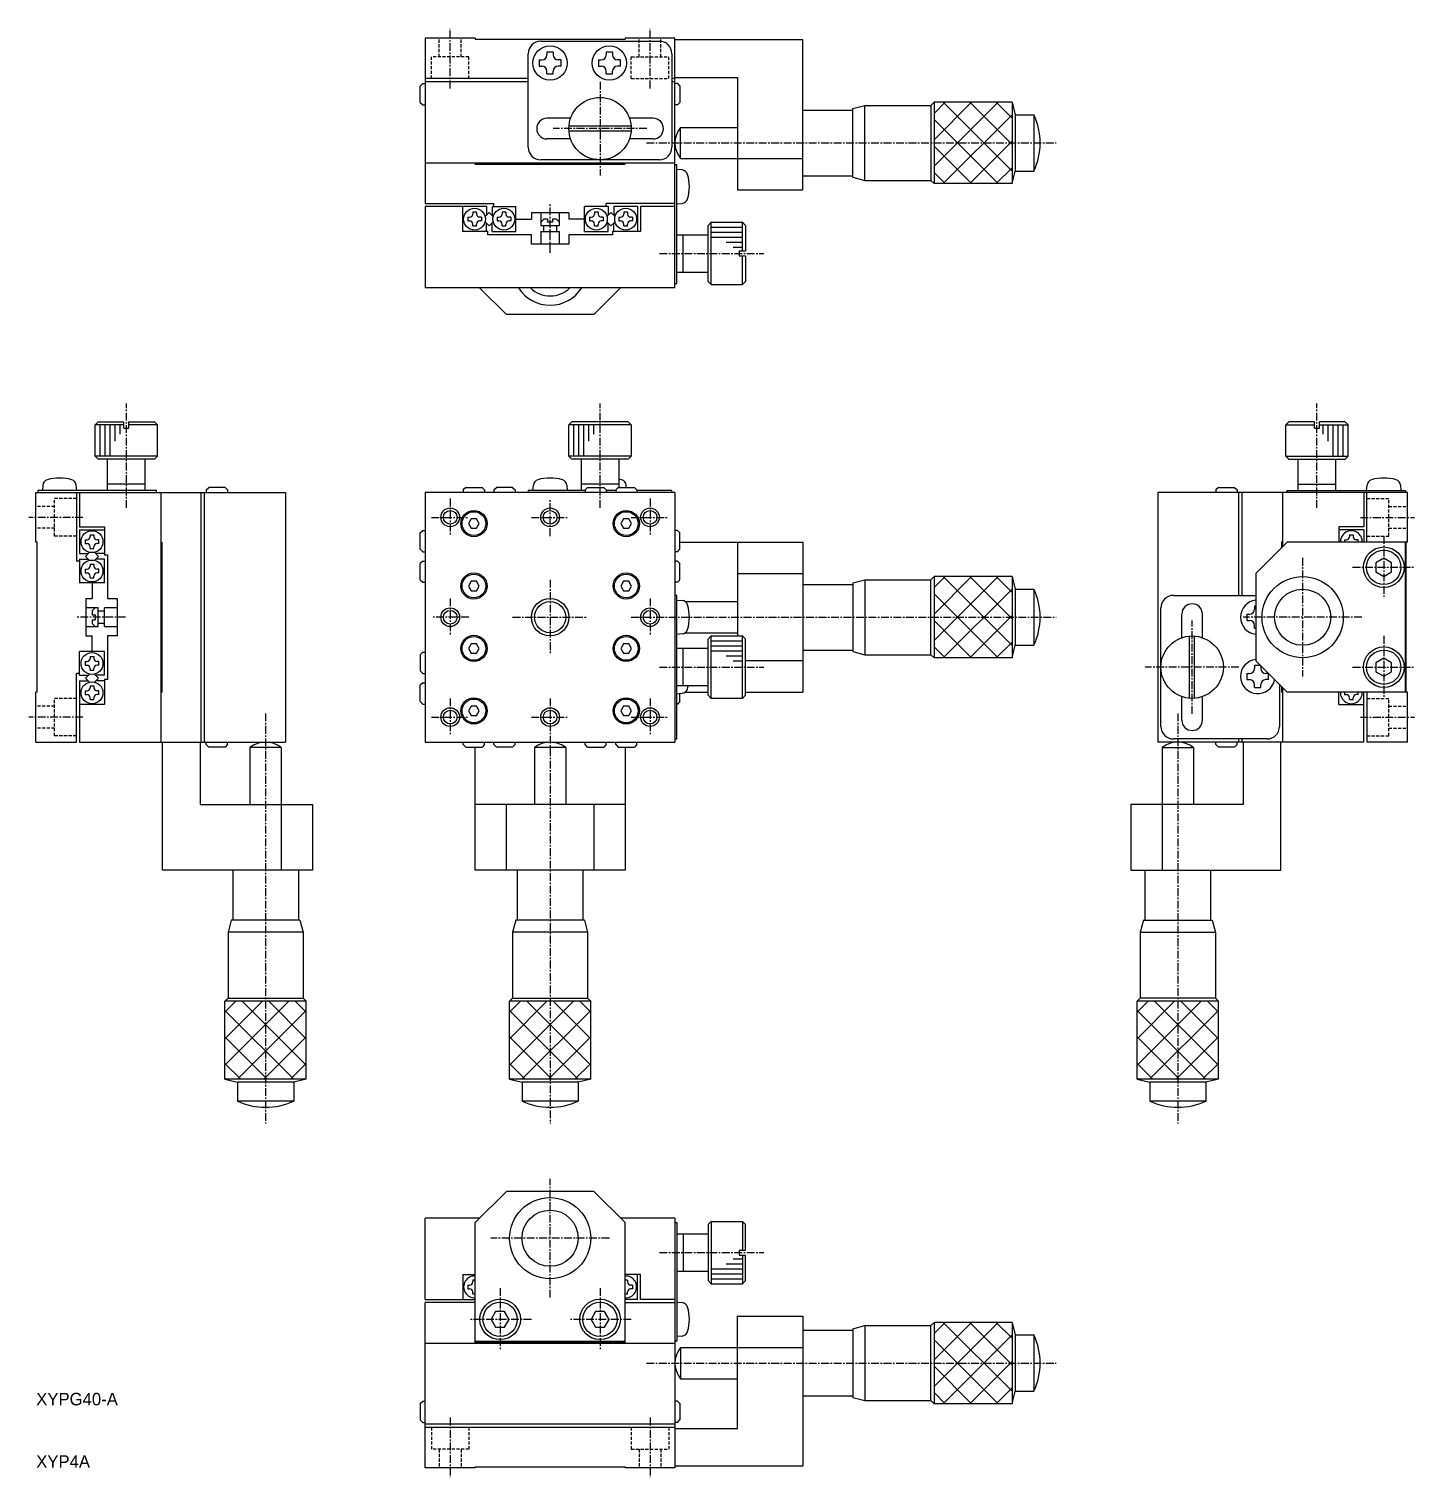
# Model space of a CAD drawing. Extents: x 114 to 336, y -404 to -172.
import ezdxf

# ---------------------------------------------------------------- set-up
doc = ezdxf.new("R2010")
doc.units = 0
doc.linetypes.add('CENTER', pattern=[2, 1.25, -0.25, 0.25, -0.25])
doc.linetypes.add('DASHED', pattern=[0.75, 0.5, -0.25])
doc.layers.get('0').update_dxf_attribs({"linetype": 'CONTINUOUS'})
doc.layers.add('CENTER', color=1, linetype='CENTER')

msp = doc.modelspace()

# ---------------------------------------------------------------- linework, layer by layer
at = {"color": 7, "linetype": 'CONTINUOUS'}
for p, q in [((177.01, -173.77), (177.01, -200.27)), ((185.01, -173.77), (177.01, -173.77)), ((185.01, -173.77), (185.01, -173.97)), ((209.01, -173.77), (209.01, -173.97)), ((217.01, -173.77), (209.01, -173.77)), ((217.01, -213.77), (217.01, -173.77)), ((185.01, -173.97), (209.01, -173.97)), ((193.51, -191.27), (193.51, -176.27)), ((195.51, -174.27), (214.51, -174.27)), ((197.51, -176.02), (196.51, -176.02)), ((196.51, -176.02), (196.51, -176.47)), ((197.51, -176.02), (197.51, -176.47)), ((207.01, -176.02), (206.01, -176.02)), ((206.01, -176.02), (206.01, -176.47)), ((207.01, -176.02), (207.01, -176.47)), ((216.51, -176.27), (216.51, -191.27)), ((237.51, -174.07), (217.01, -174.07)), ((237.51, -198.07), (237.51, -174.07)), ((195.26, -177.27), (195.26, -178.27)), ((195.26, -177.27), (195.71, -177.27)), ((195.26, -178.27), (195.71, -178.27)), ((198.76, -177.27), (198.31, -177.27)), ((198.76, -178.27), (198.31, -178.27)), ((198.76, -178.27), (198.76, -177.27)), ((204.76, -177.27), (204.76, -178.27)), ((204.76, -177.27), (205.21, -177.27)), ((204.76, -178.27), (205.21, -178.27)), ((208.26, -177.27), (207.81, -177.27)), ((208.26, -178.27), (207.81, -178.27)), ((208.26, -178.27), (208.26, -177.27)), ((193.51, -180.27), (177.01, -180.27)), ((193.51, -180.77), (177.01, -180.77)), ((196.51, -179.52), (196.51, -179.07)), ((196.51, -179.52), (197.51, -179.52)), ((197.51, -179.52), (197.51, -179.07)), ((206.01, -179.52), (206.01, -179.07)), ((206.01, -179.52), (207.01, -179.52)), ((207.01, -179.52), (207.01, -179.07)), ((217.01, -180.27), (216.51, -180.27)), ((217.01, -180.77), (216.51, -180.77)), ((217.01, -180.07), (227.01, -180.07)), ((227.01, -180.07), (227.01, -198.07)), ((176.21, -181.47), (176.61, -181.07)), ((176.21, -184.07), (176.21, -181.47)), ((176.61, -181.07), (177.01, -181.07)), ((217.41, -181.07), (217.01, -181.07)), ((217.41, -181.07), (217.81, -181.47)), ((217.81, -181.47), (217.81, -184.07)), ((176.21, -184.07), (176.61, -184.47)), ((176.61, -184.47), (177.01, -184.47)), ((217.41, -184.47), (217.01, -184.47)), ((217.41, -184.47), (217.81, -184.07)), ((237.51, -185.32), (245.51, -185.32)), ((245.51, -185.07), (247.44, -184.55)), ((245.51, -196.07), (245.51, -185.07)), ((247.44, -184.55), (258.01, -184.55)), ((247.44, -196.59), (247.44, -184.59)), ((258.51, -184.05), (258.01, -184.55)), ((258.01, -184.55), (258.01, -196.59)), ((258.51, -184.05), (258.51, -197.09)), ((271.01, -184.05), (258.51, -184.05)), ((271.01, -184.05), (271.01, -197.09)), ((271.01, -184.05), (271.51, -186.07)), ((200.29, -186.62), (196.51, -186.62)), ((210.01, -187.87), (200.02, -187.87)), ((213.51, -186.62), (209.73, -186.62)), ((271.51, -186.07), (274.51, -186.07)), ((271.51, -186.07), (271.51, -195.07)), ((274.51, -186.07), (274.51, -195.07)), ((200.29, -189.92), (196.51, -189.92)), ((209.97, -188.67), (200.01, -188.67)), ((213.51, -189.92), (209.73, -189.92)), ((217.89, -193.07), (217.88, -188.07)), ((217.88, -188.07), (227.01, -188.07)), ((177.01, -193.77), (217.01, -193.77)), ((185.01, -193.97), (185.01, -193.77)), ((185.01, -193.97), (209.01, -193.97)), ((214.51, -193.27), (195.51, -193.27)), ((209.01, -193.97), (209.01, -193.77)), ((217.31, -194.07), (217.01, -194.07)), ((217.31, -213.07), (217.31, -194.07)), ((218.15, -194.89), (217.31, -194.82)), ((217.88, -193.07), (237.51, -193.07)), ((237.51, -195.82), (245.51, -195.82)), ((245.51, -196.07), (247.44, -196.59)), ((247.44, -196.59), (258.01, -196.59)), ((258.51, -197.09), (258.01, -196.59)), ((271.01, -197.09), (258.51, -197.09)), ((271.01, -197.09), (271.51, -195.07)), ((271.51, -195.07), (274.51, -195.07)), ((227.01, -198.07), (237.51, -198.07)), ((177.01, -200.27), (188.01, -200.27)), ((186.81, -200.77), (177.01, -200.77)), ((177.01, -200.77), (177.01, -213.77)), ((183.01, -204.77), (183.01, -200.77)), ((185.21, -201.67), (184.61, -201.67)), ((184.61, -201.67), (184.61, -201.97)), ((185.21, -201.67), (185.21, -201.97)), ((186.61, -202.36), (187.26, -201.71)), ((186.81, -200.77), (186.81, -202.16)), ((187.91, -202.36), (187.26, -201.71)), ((187.71, -200.77), (187.71, -202.16)), ((187.71, -200.77), (191.51, -200.77)), ((188.01, -200.77), (188.01, -200.27)), ((189.91, -201.67), (189.31, -201.67)), ((189.31, -201.67), (189.31, -201.97)), ((189.91, -201.67), (189.91, -201.97)), ((191.51, -204.77), (191.51, -200.77)), ((200.01, -201.77), (194.01, -201.77)), ((194.01, -201.77), (194.01, -202.77)), ((195.51, -201.77), (195.51, -203.77)), ((198.51, -203.77), (198.51, -201.77)), ((200.01, -201.77), (200.01, -202.77)), ((206.31, -200.77), (202.51, -200.77)), ((202.51, -204.77), (202.51, -200.77)), ((204.71, -201.67), (204.11, -201.67)), ((204.11, -201.67), (204.11, -201.97)), ((204.71, -201.67), (204.71, -201.97)), ((217.01, -200.27), (206.01, -200.27)), ((206.01, -200.77), (206.01, -200.27)), ((206.11, -202.36), (206.76, -201.71)), ((206.31, -200.77), (206.31, -202.16)), ((207.41, -202.36), (206.76, -201.71)), ((211.01, -200.77), (207.21, -200.77)), ((207.21, -200.77), (207.21, -202.16)), ((209.41, -201.67), (208.81, -201.67)), ((208.81, -201.67), (208.81, -201.97)), ((209.41, -201.67), (209.41, -201.97)), ((211.01, -200.77), (211.01, -204.77)), ((217.01, -200.77), (211.51, -200.77)), ((211.51, -200.77), (211.51, -204.77)), ((217.31, -200.32), (218.15, -200.25)), ((183.81, -202.47), (183.81, -203.07)), ((183.81, -202.47), (184.11, -202.47)), ((183.81, -203.07), (184.11, -203.07)), ((184.61, -203.87), (184.61, -203.57)), ((184.61, -203.87), (185.21, -203.87)), ((185.21, -203.87), (185.21, -203.57)), ((186.01, -202.47), (185.71, -202.47)), ((186.01, -203.07), (185.71, -203.07)), ((186.01, -202.47), (186.01, -203.07)), ((187.26, -203.83), (186.61, -203.18)), ((186.81, -204.77), (186.81, -203.38)), ((187.26, -203.83), (187.91, -203.18)), ((187.71, -204.77), (187.71, -203.38)), ((188.51, -202.47), (188.51, -203.07)), ((188.51, -202.47), (188.81, -202.47)), ((188.51, -203.07), (188.81, -203.07)), ((189.31, -203.87), (189.31, -203.57)), ((189.31, -203.87), (189.91, -203.87)), ((189.91, -203.87), (189.91, -203.57)), ((190.71, -202.47), (190.41, -202.47)), ((190.71, -203.07), (190.41, -203.07)), ((190.71, -202.47), (190.71, -203.07)), ((191.51, -202.77), (194.01, -202.77)), ((196.01, -202.77), (195.51, -203.27)), ((195.51, -203.77), (198.51, -203.77)), ((196.61, -202.77), (196.01, -202.77)), ((196.01, -204.77), (196.01, -203.77)), ((196.61, -202.77), (196.61, -203.27)), ((197.41, -203.27), (196.61, -203.27)), ((198.01, -202.77), (197.41, -202.77)), ((197.41, -202.77), (197.41, -203.27)), ((198.01, -202.77), (198.51, -203.27)), ((198.01, -203.77), (198.01, -204.77)), ((202.51, -202.77), (200.01, -202.77)), ((203.31, -202.47), (203.31, -203.07)), ((203.31, -202.47), (203.61, -202.47)), ((203.31, -203.07), (203.61, -203.07)), ((204.11, -203.87), (204.11, -203.57)), ((204.11, -203.87), (204.71, -203.87)), ((204.71, -203.87), (204.71, -203.57)), ((205.51, -202.47), (205.21, -202.47)), ((205.51, -203.07), (205.21, -203.07)), ((205.51, -202.47), (205.51, -203.07)), ((206.76, -203.83), (206.11, -203.18)), ((206.31, -204.77), (206.31, -203.38)), ((206.76, -203.83), (207.41, -203.18)), ((207.21, -204.77), (207.21, -203.38)), ((208.01, -202.47), (208.01, -203.07)), ((208.01, -202.47), (208.31, -202.47)), ((208.01, -203.07), (208.31, -203.07)), ((208.81, -203.87), (208.81, -203.57)), ((208.81, -203.87), (209.41, -203.87)), ((209.41, -203.87), (209.41, -203.57)), ((210.21, -202.47), (209.91, -202.47)), ((210.21, -203.07), (209.91, -203.07)), ((210.21, -202.47), (210.21, -203.07)), ((222.31, -203.77), (222.81, -203.27)), ((222.31, -212.77), (222.31, -203.77)), ((222.81, -213.27), (222.81, -203.27)), ((222.81, -203.27), (227.81, -203.27)), ((227.81, -207.87), (227.81, -203.27)), ((227.81, -203.27), (228.31, -203.77)), ((228.31, -203.77), (228.31, -207.87)), ((187.01, -204.77), (183.01, -204.77)), ((187.01, -205.27), (187.01, -204.77)), ((194.01, -205.27), (187.01, -205.27)), ((187.71, -204.77), (191.51, -204.77)), ((194.01, -206.77), (194.01, -205.27)), ((195.51, -204.77), (198.51, -204.77)), ((195.51, -204.77), (195.51, -206.77)), ((198.51, -206.77), (198.51, -204.77)), ((200.01, -205.27), (200.01, -206.77)), ((207.01, -205.27), (200.01, -205.27)), ((202.51, -204.77), (206.31, -204.77)), ((211.51, -204.77), (207.01, -204.77)), ((207.01, -204.77), (207.01, -205.27)), ((217.31, -205.27), (222.31, -205.27)), ((218.31, -211.27), (218.31, -205.27)), ((200.01, -206.77), (194.01, -206.77)), ((227.31, -207.87), (228.31, -207.87)), ((227.31, -207.87), (227.31, -208.67)), ((227.31, -208.67), (228.31, -208.67)), ((227.81, -213.27), (227.81, -208.67)), ((228.31, -208.67), (228.31, -212.77)), ((217.01, -213.07), (217.31, -213.07)), ((217.31, -211.27), (222.31, -211.27)), ((222.81, -213.27), (222.31, -212.77)), ((222.81, -213.27), (227.81, -213.27)), ((228.31, -212.77), (227.81, -213.27)), ((217.01, -213.77), (177.01, -213.77)), ((190.01, -218.07), (185.71, -213.77)), ((204.01, -218.07), (208.31, -213.77)), ((204.01, -218.07), (190.01, -218.07)), ((124.14, -235.74), (124.64, -235.24)), ((128.74, -235.74), (124.14, -235.74)), ((124.14, -240.74), (124.14, -235.74)), ((124.64, -235.24), (128.74, -235.24)), ((128.74, -236.24), (128.74, -235.24)), ((128.74, -236.24), (129.54, -236.24)), ((129.54, -235.24), (133.64, -235.24)), ((129.54, -236.24), (129.54, -235.24)), ((134.14, -235.74), (129.54, -235.74)), ((133.64, -235.24), (134.14, -235.74)), ((134.14, -240.74), (134.14, -235.74)), ((200.01, -235.74), (200.51, -235.24)), ((210.01, -235.74), (200.01, -235.74)), ((200.01, -240.74), (200.01, -235.74)), ((209.51, -235.24), (200.51, -235.24)), ((209.51, -235.24), (210.01, -235.74)), ((210.01, -235.74), (210.01, -240.74)), ((315.34, -235.24), (314.84, -235.74)), ((314.84, -235.74), (319.44, -235.74)), ((314.84, -240.74), (314.84, -235.74)), ((319.44, -235.24), (315.34, -235.24)), ((319.44, -236.24), (319.44, -235.24)), ((319.44, -236.24), (320.24, -236.24)), ((324.34, -235.24), (320.24, -235.24)), ((320.24, -236.24), (320.24, -235.24)), ((320.24, -235.74), (324.84, -235.74)), ((324.84, -235.74), (324.34, -235.24)), ((324.84, -240.74), (324.84, -235.74)), ((134.14, -240.74), (124.14, -240.74)), ((124.64, -241.24), (124.14, -240.74)), ((134.14, -240.74), (133.64, -241.24)), ((210.01, -240.74), (200.01, -240.74)), ((200.51, -241.24), (200.01, -240.74)), ((210.01, -240.74), (209.51, -241.24)), ((314.84, -240.74), (324.84, -240.74)), ((314.84, -240.74), (315.34, -241.24)), ((324.34, -241.24), (324.84, -240.74)), ((133.64, -241.24), (124.64, -241.24)), ((126.14, -246.24), (126.14, -241.24)), ((132.14, -246.24), (132.14, -241.24)), ((209.51, -241.24), (200.51, -241.24)), ((202.01, -241.24), (202.01, -246.24)), ((208.01, -241.24), (208.01, -245.74)), ((315.34, -241.24), (324.34, -241.24)), ((316.84, -246.24), (316.84, -241.24)), ((322.84, -246.24), (322.84, -241.24)), ((115.76, -245.4), (115.69, -246.24)), ((121.19, -246.24), (121.11, -245.4)), ((132.14, -245.24), (126.14, -245.24)), ((141.94, -246.14), (142.34, -245.74)), ((144.94, -245.74), (142.34, -245.74)), ((144.94, -245.74), (145.34, -246.14)), ((183.51, -245.74), (183.11, -246.14)), ((183.51, -245.74), (186.11, -245.74)), ((186.51, -246.14), (186.11, -245.74)), ((188.01, -246.14), (188.41, -245.74)), ((191.01, -245.74), (188.41, -245.74)), ((191.01, -245.74), (191.41, -246.14)), ((194.26, -246.24), (194.33, -245.4)), ((199.68, -245.4), (199.76, -246.24)), ((208.01, -245.24), (202.01, -245.24)), ((203.01, -245.74), (202.61, -246.14)), ((203.01, -245.74), (205.61, -245.74)), ((206.01, -246.14), (205.61, -245.74)), ((207.91, -245.74), (207.51, -246.14)), ((207.91, -245.74), (210.51, -245.74)), ((209.21, -245.74), (209.18, -245.4)), ((210.51, -245.74), (210.91, -246.14)), ((304.04, -245.74), (303.64, -246.14)), ((304.04, -245.74), (306.64, -245.74)), ((306.64, -245.74), (307.04, -246.14)), ((316.84, -245.24), (322.84, -245.24)), ((327.79, -246.24), (327.87, -245.4)), ((333.22, -245.4), (333.29, -246.24)), ((114.64, -246.54), (154.64, -246.54)), ((114.64, -254.54), (114.64, -246.54)), ((114.94, -246.24), (114.94, -246.54)), ((133.94, -246.24), (114.94, -246.24)), ((121.14, -246.54), (121.14, -257.54)), ((121.64, -246.54), (121.64, -252.04)), ((133.94, -246.54), (133.94, -246.24)), ((134.64, -246.54), (134.64, -286.54)), ((141.14, -286.54), (141.14, -246.54)), ((141.64, -286.54), (141.64, -246.54)), ((141.94, -246.14), (141.94, -246.54)), ((145.34, -246.14), (145.34, -246.54)), ((154.64, -246.54), (154.64, -286.54)), ((217.01, -246.54), (177.01, -246.54)), ((177.01, -246.54), (177.01, -286.54)), ((183.11, -246.14), (183.11, -246.54)), ((186.51, -246.14), (186.51, -246.54)), ((188.01, -246.14), (188.01, -246.54)), ((191.41, -246.14), (191.41, -246.54)), ((202.61, -246.24), (193.51, -246.24)), ((193.51, -246.24), (193.51, -246.54)), ((202.61, -246.14), (202.61, -246.54)), ((206.01, -246.14), (206.01, -246.54)), ((207.51, -246.24), (206.01, -246.24)), ((207.51, -246.14), (207.51, -246.54)), ((210.91, -246.14), (210.91, -246.54)), ((216.51, -246.24), (210.91, -246.24)), ((216.51, -246.54), (216.51, -246.24)), ((217.01, -246.54), (217.01, -286.54)), ((334.34, -246.54), (294.34, -246.54)), ((294.34, -246.54), (294.34, -286.54)), ((303.64, -246.14), (303.64, -246.54)), ((307.04, -246.14), (307.04, -246.54)), ((307.34, -263.04), (307.34, -246.54)), ((307.84, -263.04), (307.84, -246.54)), ((314.34, -246.54), (314.34, -255.24)), ((315.04, -246.24), (334.04, -246.24)), ((315.04, -246.54), (315.04, -246.24)), ((327.34, -246.54), (327.34, -252.04)), ((327.84, -254.54), (327.84, -246.54)), ((334.04, -246.24), (334.04, -246.54)), ((334.34, -254.54), (334.34, -246.54)), ((121.64, -252.04), (125.64, -252.04)), ((121.64, -252.54), (121.64, -256.34)), ((121.64, -252.54), (125.64, -252.54)), ((125.64, -252.04), (125.64, -256.54)), ((176.21, -253.04), (176.61, -252.64)), ((176.61, -252.64), (177.01, -252.64)), ((184.37, -250.79), (183.94, -251.54)), ((183.94, -251.54), (184.37, -252.29)), ((185.24, -250.79), (184.37, -250.79)), ((184.37, -252.29), (185.24, -252.29)), ((185.67, -251.54), (185.24, -250.79)), ((185.24, -252.29), (185.67, -251.54)), ((208.77, -250.79), (208.34, -251.54)), ((208.34, -251.54), (208.77, -252.29)), ((209.64, -250.79), (208.77, -250.79)), ((208.77, -252.29), (209.64, -252.29)), ((210.07, -251.54), (209.64, -250.79)), ((209.64, -252.29), (210.07, -251.54)), ((217.41, -252.64), (217.01, -252.64)), ((217.41, -252.64), (217.81, -253.04)), ((323.34, -252.04), (323.34, -254.54)), ((327.34, -252.04), (323.34, -252.04)), ((327.34, -252.54), (323.34, -252.54)), ((327.34, -252.54), (327.34, -254.54)), ((114.84, -254.54), (114.64, -254.54)), ((114.84, -278.54), (114.84, -254.54)), ((122.54, -254.14), (122.54, -254.74)), ((122.54, -254.14), (122.84, -254.14)), ((122.54, -254.74), (122.84, -254.74)), ((123.34, -253.34), (123.94, -253.34)), ((123.34, -253.34), (123.34, -253.64)), ((123.94, -253.34), (123.94, -253.64)), ((124.74, -254.14), (124.44, -254.14)), ((124.74, -254.74), (124.44, -254.74)), ((124.74, -254.74), (124.74, -254.14)), ((134.64, -254.54), (134.84, -254.54)), ((134.84, -254.54), (134.84, -278.54)), ((176.21, -255.64), (176.21, -253.04)), ((217.81, -255.64), (217.81, -253.04)), ((217.81, -254.54), (237.51, -254.54)), ((227.01, -254.54), (227.01, -269.54)), ((237.51, -254.54), (237.51, -278.54)), ((310.04, -259.54), (315.04, -254.54)), ((314.14, -254.54), (314.14, -255.44)), ((314.34, -254.54), (314.14, -254.54)), ((334.34, -254.54), (315.04, -254.54)), ((324.24, -254.14), (324.24, -254.54)), ((324.24, -254.14), (324.54, -254.14)), ((325.04, -253.34), (325.64, -253.34)), ((325.04, -253.34), (325.04, -253.64)), ((325.64, -253.34), (325.64, -253.64)), ((326.44, -254.14), (326.14, -254.14)), ((326.44, -254.54), (326.44, -254.14)), ((334.04, -278.54), (334.04, -254.54)), ((334.14, -278.54), (334.14, -254.54)), ((121.64, -256.34), (123.02, -256.34)), ((121.64, -257.24), (123.02, -257.24)), ((121.64, -257.24), (121.64, -261.04)), ((123.22, -256.14), (122.57, -256.79)), ((123.22, -257.44), (122.57, -256.79)), ((123.34, -255.54), (123.34, -255.24)), ((123.34, -255.54), (123.94, -255.54)), ((123.94, -255.54), (123.94, -255.24)), ((124.7, -256.79), (124.05, -256.14)), ((124.7, -256.79), (124.05, -257.44)), ((125.64, -256.34), (124.25, -256.34)), ((125.64, -257.24), (124.25, -257.24)), ((125.64, -256.54), (126.14, -256.54)), ((125.64, -261.04), (125.64, -257.24)), ((126.14, -256.54), (126.14, -263.54)), ((134.64, -255.24), (134.84, -255.44)), ((176.21, -255.64), (176.61, -256.04)), ((176.61, -256.04), (177.01, -256.04)), ((217.41, -256.04), (217.01, -256.04)), ((217.41, -256.04), (217.81, -255.64)), ((330.54, -257.1), (329.29, -257.82)), ((331.79, -257.82), (330.54, -257.1)), ((121.64, -257.54), (121.14, -257.54)), ((122.54, -258.84), (122.54, -259.44)), ((122.54, -258.84), (122.84, -258.84)), ((122.54, -259.44), (122.84, -259.44)), ((123.34, -258.04), (123.94, -258.04)), ((123.34, -258.04), (123.34, -258.34)), ((123.94, -258.04), (123.94, -258.34)), ((124.74, -258.84), (124.44, -258.84)), ((124.74, -259.44), (124.44, -259.44)), ((124.74, -259.44), (124.74, -258.84)), ((176.61, -257.54), (176.21, -257.94)), ((176.21, -260.54), (176.21, -257.94)), ((176.61, -257.54), (177.01, -257.54)), ((217.41, -257.54), (217.01, -257.54)), ((217.41, -257.54), (217.81, -257.94)), ((217.81, -260.54), (217.81, -257.94)), ((227.01, -259.54), (237.51, -259.54)), ((310.04, -259.54), (310.04, -273.54)), ((329.29, -257.82), (329.29, -259.27)), ((329.29, -259.27), (330.54, -259.99)), ((330.54, -259.99), (331.79, -259.27)), ((331.79, -259.27), (331.79, -257.82)), ((125.64, -261.04), (121.64, -261.04)), ((123.34, -260.24), (123.34, -259.94)), ((123.34, -260.24), (123.94, -260.24)), ((123.64, -261.04), (123.64, -263.54)), ((123.94, -260.24), (123.94, -259.94)), ((176.21, -260.54), (176.61, -260.94)), ((176.61, -260.94), (177.01, -260.94)), ((184.37, -260.79), (183.94, -261.54)), ((183.94, -261.54), (184.37, -262.29)), ((185.24, -260.79), (184.37, -260.79)), ((185.67, -261.54), (185.24, -260.79)), ((185.24, -262.29), (185.67, -261.54)), ((208.77, -260.79), (208.34, -261.54)), ((208.34, -261.54), (208.77, -262.29)), ((209.64, -260.79), (208.77, -260.79)), ((210.07, -261.54), (209.64, -260.79)), ((209.64, -262.29), (210.07, -261.54)), ((217.41, -260.94), (217.01, -260.94)), ((217.81, -260.54), (217.41, -260.94)), ((237.51, -261.29), (245.51, -261.29)), ((245.51, -261.04), (247.44, -260.53)), ((245.51, -261.04), (245.51, -272.04)), ((247.44, -260.53), (247.44, -272.53)), ((247.44, -260.53), (258.01, -260.53)), ((258.51, -260.03), (258.01, -260.53)), ((258.01, -272.56), (258.01, -260.53)), ((258.51, -260.03), (258.51, -273.06)), ((271.01, -260.03), (258.51, -260.03)), ((271.01, -260.03), (271.01, -273.06)), ((271.01, -260.03), (271.51, -262.04)), ((271.51, -262.04), (274.51, -262.04)), ((271.51, -262.04), (271.51, -271.04)), ((274.51, -262.04), (274.51, -271.04)), ((122.64, -263.54), (122.64, -269.54)), ((122.64, -263.54), (123.64, -263.54)), ((126.14, -263.54), (127.64, -263.54)), ((127.64, -263.54), (127.64, -269.54)), ((184.37, -262.29), (185.24, -262.29)), ((208.77, -262.29), (209.64, -262.29)), ((217.31, -263.04), (217.01, -263.04)), ((217.31, -286.04), (217.31, -263.04)), ((217.31, -263.79), (218.15, -263.87)), ((218.64, -264.04), (227.01, -264.04)), ((296.84, -263.04), (310.04, -263.04)), ((124.64, -265.04), (122.64, -265.04)), ((123.64, -265.54), (124.14, -265.04)), ((123.64, -265.54), (123.64, -266.14)), ((123.64, -266.14), (124.14, -266.14)), ((124.14, -266.14), (124.14, -266.94)), ((124.64, -268.04), (124.64, -265.04)), ((124.64, -265.54), (125.64, -265.54)), ((125.64, -268.04), (125.64, -265.04)), ((127.64, -265.04), (125.64, -265.04)), ((294.84, -284.04), (294.84, -265.04)), ((298.19, -269.82), (298.19, -266.04)), ((301.49, -269.82), (301.49, -266.04)), ((308.59, -266.04), (308.59, -267.04)), ((308.59, -266.04), (309.04, -266.04)), ((310.04, -264.79), (309.84, -264.79)), ((309.84, -264.79), (309.84, -265.24)), ((122.64, -268.04), (124.64, -268.04)), ((123.64, -266.94), (123.64, -267.54)), ((123.64, -266.94), (124.14, -266.94)), ((123.64, -267.54), (124.14, -268.04)), ((125.64, -267.54), (124.64, -267.54)), ((125.64, -268.04), (127.64, -268.04)), ((218.64, -269.04), (227.01, -269.04)), ((308.59, -267.04), (309.04, -267.04)), ((309.84, -268.29), (309.84, -267.84)), ((309.84, -268.29), (310.04, -268.29)), ((122.64, -269.54), (123.64, -269.54)), ((123.64, -272.04), (123.64, -269.54)), ((127.64, -269.54), (126.14, -269.54)), ((126.14, -269.54), (126.14, -276.54)), ((184.37, -270.79), (183.94, -271.54)), ((185.24, -270.79), (184.37, -270.79)), ((185.67, -271.54), (185.24, -270.79)), ((208.77, -270.79), (208.34, -271.54)), ((209.64, -270.79), (208.77, -270.79)), ((210.07, -271.54), (209.64, -270.79)), ((218.15, -269.22), (217.31, -269.29)), ((222.31, -270.04), (222.81, -269.54)), ((222.31, -279.04), (222.31, -270.04)), ((222.81, -279.54), (222.81, -269.54)), ((222.81, -269.54), (227.81, -269.54)), ((227.81, -279.54), (227.81, -269.54)), ((227.81, -269.54), (228.31, -270.04)), ((228.31, -279.04), (228.31, -270.04)), ((271.01, -273.06), (271.51, -271.04)), ((271.51, -271.04), (274.51, -271.04)), ((299.44, -279.51), (299.44, -269.54)), ((300.24, -279.54), (300.24, -269.56)), ((125.64, -272.04), (121.64, -272.04)), ((121.64, -275.84), (121.64, -272.04)), ((122.54, -273.64), (122.54, -274.24)), ((122.54, -273.64), (122.84, -273.64)), ((123.34, -272.84), (123.94, -272.84)), ((123.34, -272.84), (123.34, -273.14)), ((123.94, -272.84), (123.94, -273.14)), ((124.74, -273.64), (124.44, -273.64)), ((124.74, -274.24), (124.74, -273.64)), ((125.64, -275.84), (125.64, -272.04)), ((176.21, -272.54), (176.61, -272.14)), ((176.21, -272.54), (176.21, -275.14)), ((176.61, -272.14), (177.01, -272.14)), ((183.94, -271.54), (184.37, -272.29)), ((184.37, -272.29), (185.24, -272.29)), ((185.24, -272.29), (185.67, -271.54)), ((208.34, -271.54), (208.77, -272.29)), ((208.77, -272.29), (209.64, -272.29)), ((209.64, -272.29), (210.07, -271.54)), ((222.31, -271.54), (217.31, -271.54)), ((218.31, -277.54), (218.31, -271.54)), ((237.51, -273.54), (228.31, -273.54)), ((237.51, -271.79), (245.51, -271.79)), ((245.51, -272.04), (247.44, -272.56)), ((247.44, -272.56), (258.01, -272.56)), ((258.51, -273.06), (258.01, -272.56)), ((271.01, -273.06), (258.51, -273.06)), ((310.04, -273.54), (315.04, -278.54)), ((330.54, -273.1), (329.29, -273.82)), ((331.79, -273.82), (330.54, -273.1)), ((121.14, -286.54), (121.14, -275.54)), ((121.64, -275.54), (121.14, -275.54)), ((121.64, -275.84), (123.02, -275.84)), ((122.54, -274.24), (122.84, -274.24)), ((123.22, -275.64), (122.57, -276.29)), ((123.34, -275.04), (123.34, -274.74)), ((123.34, -275.04), (123.94, -275.04)), ((123.94, -275.04), (123.94, -274.74)), ((124.7, -276.29), (124.05, -275.64)), ((125.64, -275.84), (124.25, -275.84)), ((124.74, -274.24), (124.44, -274.24)), ((176.61, -275.54), (176.21, -275.14)), ((176.61, -275.54), (177.01, -275.54)), ((308.59, -275.54), (308.59, -276.54)), ((308.59, -275.54), (309.04, -275.54)), ((310.79, -274.29), (309.84, -274.29)), ((309.84, -274.29), (309.84, -274.74)), ((310.84, -274.34), (310.84, -274.74)), ((312.04, -275.54), (311.64, -275.54)), ((312.09, -276.54), (312.09, -275.59)), ((329.29, -273.82), (329.29, -275.27)), ((329.29, -275.27), (330.54, -275.99)), ((330.54, -275.99), (331.79, -275.27)), ((331.79, -275.27), (331.79, -273.82)), ((121.64, -276.74), (121.64, -286.54)), ((121.64, -276.74), (123.02, -276.74)), ((122.54, -278.34), (122.54, -278.94)), ((122.54, -278.34), (122.84, -278.34)), ((123.22, -276.94), (122.57, -276.29)), ((123.34, -277.54), (123.94, -277.54)), ((123.34, -277.54), (123.34, -277.84)), ((123.94, -277.54), (123.94, -277.84)), ((124.7, -276.29), (124.05, -276.94)), ((125.64, -276.74), (124.25, -276.74)), ((124.74, -278.34), (124.44, -278.34)), ((124.74, -278.94), (124.74, -278.34)), ((125.64, -276.54), (125.64, -280.54)), ((126.14, -276.54), (125.64, -276.54)), ((134.64, -277.84), (134.84, -277.64)), ((176.61, -277.04), (176.21, -277.44)), ((176.21, -280.04), (176.21, -277.44)), ((176.61, -277.04), (177.01, -277.04)), ((222.31, -277.54), (217.31, -277.54)), ((308.59, -276.54), (309.04, -276.54)), ((309.84, -277.79), (309.84, -277.34)), ((309.84, -277.79), (310.84, -277.79)), ((310.84, -277.79), (310.84, -277.34)), ((312.09, -276.54), (311.64, -276.54)), ((313.84, -277.34), (313.84, -284.04)), ((314.14, -277.64), (314.14, -278.54)), ((314.34, -277.84), (314.34, -286.54)), ((114.64, -286.54), (114.64, -278.54)), ((114.84, -278.54), (114.64, -278.54)), ((125.64, -280.54), (121.64, -280.54)), ((122.54, -278.94), (122.84, -278.94)), ((123.34, -279.74), (123.34, -279.44)), ((123.34, -279.74), (123.94, -279.74)), ((123.94, -279.74), (123.94, -279.44)), ((124.74, -278.94), (124.44, -278.94)), ((134.64, -278.54), (134.84, -278.54)), ((176.21, -280.04), (176.61, -280.44)), ((176.61, -280.44), (177.01, -280.44)), ((217.31, -278.79), (218.15, -278.72)), ((217.31, -280.44), (217.41, -280.44)), ((217.81, -280.04), (217.41, -280.44)), ((217.81, -280.04), (217.81, -278.75)), ((218.64, -278.54), (222.31, -278.54)), ((222.81, -279.54), (222.31, -279.04)), ((227.81, -279.54), (222.81, -279.54)), ((228.31, -279.04), (227.81, -279.54)), ((228.31, -278.54), (237.51, -278.54)), ((298.19, -283.04), (298.19, -279.26)), ((301.49, -283.04), (301.49, -279.26)), ((314.34, -278.54), (314.14, -278.54)), ((334.34, -278.54), (315.04, -278.54)), ((323.34, -280.54), (323.34, -278.54)), ((323.34, -280.54), (327.34, -280.54)), ((324.24, -278.54), (324.24, -278.94)), ((324.24, -278.94), (324.54, -278.94)), ((325.04, -279.74), (325.04, -279.44)), ((325.04, -279.74), (325.64, -279.74)), ((325.64, -279.74), (325.64, -279.44)), ((326.44, -278.94), (326.14, -278.94)), ((326.44, -278.94), (326.44, -278.54)), ((327.34, -286.54), (327.34, -278.54)), ((327.84, -278.54), (327.84, -286.54)), ((334.34, -286.54), (334.34, -278.54)), ((184.37, -280.79), (183.94, -281.54)), ((183.94, -281.54), (184.37, -282.29)), ((185.24, -280.79), (184.37, -280.79)), ((184.37, -282.29), (185.24, -282.29)), ((185.67, -281.54), (185.24, -280.79)), ((185.24, -282.29), (185.67, -281.54)), ((208.77, -280.79), (208.34, -281.54)), ((208.34, -281.54), (208.77, -282.29)), ((209.64, -280.79), (208.77, -280.79)), ((208.77, -282.29), (209.64, -282.29)), ((210.07, -281.54), (209.64, -280.79)), ((209.64, -282.29), (210.07, -281.54)), ((114.64, -286.54), (121.14, -286.54)), ((121.64, -286.54), (154.64, -286.54)), ((134.94, -307.04), (134.94, -286.54)), ((140.94, -286.54), (140.94, -296.54)), ((141.94, -286.94), (141.94, -286.54)), ((141.94, -286.94), (142.34, -287.34)), ((144.94, -287.34), (142.34, -287.34)), ((145.34, -286.94), (144.94, -287.34)), ((145.34, -286.94), (145.34, -286.54)), ((153.94, -287.42), (148.94, -287.42)), ((148.94, -287.42), (148.94, -296.54)), ((153.94, -287.42), (153.94, -307.04)), ((177.01, -286.54), (217.01, -286.54)), ((183.11, -286.94), (183.11, -286.54)), ((183.51, -287.34), (183.11, -286.94)), ((183.51, -287.34), (186.11, -287.34)), ((185.01, -307.04), (185.01, -287.34)), ((186.51, -286.94), (186.11, -287.34)), ((186.51, -286.94), (186.51, -286.54)), ((188.01, -286.94), (188.01, -286.54)), ((188.01, -286.94), (188.41, -287.34)), ((191.01, -287.34), (188.41, -287.34)), ((191.41, -286.94), (191.01, -287.34)), ((191.41, -286.94), (191.41, -286.54)), ((199.51, -287.42), (194.51, -287.42)), ((194.51, -287.42), (194.51, -296.54)), ((199.51, -287.42), (199.51, -296.54)), ((202.61, -286.94), (202.61, -286.54)), ((203.01, -287.34), (202.61, -286.94)), ((203.01, -287.34), (205.61, -287.34)), ((206.01, -286.94), (205.61, -287.34)), ((206.01, -286.94), (206.01, -286.54)), ((207.51, -286.94), (207.51, -286.54)), ((207.51, -286.94), (207.91, -287.34)), ((207.91, -287.34), (210.51, -287.34)), ((209.01, -287.34), (209.01, -307.04)), ((210.91, -286.94), (210.51, -287.34)), ((210.91, -286.94), (210.91, -286.54)), ((217.01, -286.04), (217.31, -286.04)), ((327.34, -286.54), (294.34, -286.54)), ((295.04, -287.42), (300.04, -287.42)), ((295.04, -287.42), (295.04, -307.04)), ((311.84, -286.04), (296.84, -286.04)), ((300.04, -287.42), (300.04, -296.54)), ((303.64, -286.94), (303.64, -286.54)), ((303.64, -286.94), (304.04, -287.34)), ((306.64, -287.34), (304.04, -287.34)), ((307.04, -286.94), (306.64, -287.34)), ((307.04, -286.94), (307.04, -286.54)), ((307.34, -286.54), (307.34, -286.04)), ((307.84, -286.54), (307.84, -286.04)), ((308.04, -286.54), (308.04, -296.54)), ((314.04, -307.04), (314.04, -286.54)), ((334.34, -286.54), (327.84, -286.54)), ((140.94, -296.54), (158.94, -296.54)), ((158.94, -296.54), (158.94, -307.04)), ((209.01, -296.54), (185.01, -296.54)), ((190.01, -307.04), (190.01, -296.54)), ((204.01, -296.54), (204.01, -307.04)), ((308.04, -296.54), (290.04, -296.54)), ((290.04, -296.54), (290.04, -307.04)), ((158.94, -307.04), (134.94, -307.04)), ((146.19, -307.04), (146.19, -315.04)), ((156.69, -307.04), (156.69, -315.04)), ((209.01, -307.04), (185.01, -307.04)), ((191.76, -307.04), (191.76, -315.04)), ((202.26, -307.04), (202.26, -315.04)), ((290.04, -307.04), (314.04, -307.04)), ((292.29, -307.04), (292.29, -315.04)), ((302.79, -307.04), (302.79, -315.04)), ((145.94, -315.04), (145.42, -316.98)), ((156.94, -315.04), (145.94, -315.04)), ((156.94, -315.04), (157.45, -316.98)), ((191.51, -315.04), (190.99, -316.98)), ((202.51, -315.04), (191.51, -315.04)), ((202.51, -315.04), (203.02, -316.98)), ((292.04, -315.04), (291.52, -316.98)), ((292.04, -315.04), (303.04, -315.04)), ((303.04, -315.04), (303.56, -316.98)), ((145.42, -316.98), (145.42, -327.54)), ((157.45, -316.98), (145.45, -316.98)), ((157.45, -316.98), (157.45, -327.54)), ((190.99, -316.98), (190.99, -327.54)), ((203.02, -316.98), (191.02, -316.98)), ((203.02, -316.98), (203.02, -327.54)), ((291.52, -316.98), (303.52, -316.98)), ((291.52, -316.98), (291.52, -327.54)), ((303.56, -316.98), (303.56, -327.54)), ((144.92, -328.04), (145.42, -327.54)), ((157.95, -328.04), (144.92, -328.04)), ((144.92, -340.54), (144.92, -328.04)), ((145.42, -327.54), (157.45, -327.54)), ((157.95, -328.04), (157.45, -327.54)), ((157.95, -340.54), (157.95, -328.04)), ((190.49, -328.04), (190.99, -327.54)), ((203.52, -328.04), (190.49, -328.04)), ((190.49, -340.54), (190.49, -328.04)), ((190.99, -327.54), (203.02, -327.54)), ((203.52, -328.04), (203.02, -327.54)), ((203.52, -340.54), (203.52, -328.04)), ((291.02, -328.04), (291.52, -327.54)), ((304.06, -328.04), (291.02, -328.04)), ((291.02, -340.54), (291.02, -328.04)), ((303.56, -327.54), (291.52, -327.54)), ((304.06, -328.04), (303.56, -327.54)), ((304.06, -340.54), (304.06, -328.04)), ((157.95, -340.54), (144.92, -340.54)), ((144.92, -340.54), (146.94, -341.04)), ((157.95, -340.54), (155.94, -341.04)), ((203.52, -340.54), (190.49, -340.54)), ((190.49, -340.54), (192.51, -341.04)), ((203.52, -340.54), (201.51, -341.04)), ((304.06, -340.54), (291.02, -340.54)), ((291.02, -340.54), (293.04, -341.04)), ((304.06, -340.54), (302.04, -341.04)), ((155.94, -341.04), (146.94, -341.04)), ((146.94, -341.04), (146.94, -344.04)), ((155.94, -341.04), (155.94, -344.04)), ((201.51, -341.04), (192.51, -341.04)), ((192.51, -341.04), (192.51, -344.04)), ((201.51, -341.04), (201.51, -344.04)), ((302.04, -341.04), (293.04, -341.04)), ((293.04, -341.04), (293.04, -344.04)), ((302.04, -341.04), (302.04, -344.04)), ((155.94, -344.04), (146.94, -344.04)), ((201.51, -344.04), (192.51, -344.04)), ((302.04, -344.04), (293.04, -344.04)), ((190.01, -358.51), (185.01, -363.51)), ((204.01, -358.51), (190.01, -358.51)), ((204.01, -358.51), (209.01, -363.51)), ((177.01, -375.81), (177.01, -362.81)), ((185.71, -362.81), (177.01, -362.81)), ((185.01, -382.81), (185.01, -363.51)), ((217.01, -362.81), (208.31, -362.81)), ((209.01, -382.81), (209.01, -363.51)), ((217.01, -362.81), (217.01, -402.81)), ((217.01, -363.51), (217.31, -363.51)), ((217.31, -363.51), (217.31, -382.51)), ((222.81, -363.31), (222.31, -363.81)), ((222.31, -363.81), (222.31, -372.81)), ((222.81, -363.31), (222.81, -373.31)), ((222.81, -363.31), (227.81, -363.31)), ((227.81, -363.31), (227.81, -367.91)), ((228.31, -363.81), (227.81, -363.31)), ((228.31, -367.91), (228.31, -363.81)), ((217.31, -365.31), (222.31, -365.31)), ((218.31, -365.31), (218.31, -371.31)), ((227.31, -367.91), (228.31, -367.91)), ((227.31, -367.91), (227.31, -368.71)), ((227.31, -368.71), (228.31, -368.71)), ((227.81, -368.71), (227.81, -373.31)), ((228.31, -372.81), (228.31, -368.71)), ((183.01, -371.81), (185.01, -371.81)), ((183.01, -371.81), (183.01, -375.81)), ((184.61, -372.71), (184.61, -373.01)), ((185.01, -372.71), (184.61, -372.71)), ((211.51, -371.81), (209.01, -371.81)), ((209.41, -372.71), (209.01, -372.71)), ((209.41, -372.71), (209.41, -373.01)), ((211.01, -375.81), (211.01, -371.81)), ((211.51, -375.81), (211.51, -371.81)), ((217.31, -371.31), (222.31, -371.31)), ((222.31, -372.81), (222.81, -373.31)), ((222.81, -373.31), (227.81, -373.31)), ((227.81, -373.31), (228.31, -372.81)), ((183.81, -373.51), (184.11, -373.51)), ((183.81, -373.51), (183.81, -374.11)), ((183.81, -374.11), (184.11, -374.11)), ((184.61, -374.91), (184.61, -374.61)), ((184.61, -374.91), (185.01, -374.91)), ((209.01, -374.91), (209.41, -374.91)), ((209.41, -374.91), (209.41, -374.61)), ((210.21, -373.51), (209.91, -373.51)), ((210.21, -374.11), (209.91, -374.11)), ((210.21, -373.51), (210.21, -374.11)), ((177.01, -375.81), (185.01, -375.81)), ((185.01, -376.31), (177.01, -376.31)), ((177.01, -402.81), (177.01, -376.31)), ((188.28, -377.76), (187.56, -379.01)), ((189.73, -377.76), (188.28, -377.76)), ((190.45, -379.01), (189.73, -377.76)), ((204.28, -377.76), (203.56, -379.01)), ((205.73, -377.76), (204.28, -377.76)), ((206.45, -379.01), (205.73, -377.76)), ((211.01, -375.81), (209.01, -375.81)), ((209.01, -376.31), (217.01, -376.31)), ((217.01, -375.81), (211.51, -375.81)), ((217.31, -376.26), (218.15, -376.33)), ((187.56, -379.01), (188.28, -380.26)), ((188.28, -380.26), (189.73, -380.26)), ((189.73, -380.26), (190.45, -379.01)), ((203.56, -379.01), (204.28, -380.26)), ((204.28, -380.26), (205.73, -380.26)), ((205.73, -380.26), (206.45, -379.01)), ((227.01, -396.51), (227.01, -378.51)), ((227.01, -378.51), (237.51, -378.51)), ((237.51, -378.51), (237.51, -402.51)), ((245.51, -380.51), (247.44, -379.99)), ((247.44, -379.99), (247.44, -391.99)), ((247.44, -379.99), (258.01, -379.99)), ((258.51, -379.49), (258.01, -379.99)), ((258.01, -392.03), (258.01, -379.99)), ((258.51, -379.49), (258.51, -392.53)), ((271.01, -379.49), (258.51, -379.49)), ((271.01, -379.49), (271.01, -392.53)), ((271.01, -379.49), (271.51, -381.51)), ((185.01, -382.51), (209.01, -382.51)), ((185.01, -382.61), (209.01, -382.61)), ((217.31, -382.51), (217.01, -382.51)), ((218.15, -381.68), (217.31, -381.76)), ((237.51, -380.76), (245.51, -380.76)), ((245.51, -380.51), (245.51, -391.51)), ((271.51, -381.51), (274.51, -381.51)), ((271.51, -381.51), (271.51, -390.51)), ((274.51, -381.51), (274.51, -390.51)), ((177.01, -382.81), (217.01, -382.81)), ((217.89, -383.51), (217.88, -388.51)), ((217.88, -383.51), (237.51, -383.51)), ((217.88, -388.51), (227.01, -388.51)), ((237.51, -391.26), (245.51, -391.26)), ((245.51, -391.51), (247.44, -392.03)), ((271.01, -392.53), (271.51, -390.51)), ((271.51, -390.51), (274.51, -390.51)), ((176.21, -392.51), (176.61, -392.11)), ((176.21, -392.51), (176.21, -395.11)), ((176.61, -392.11), (177.01, -392.11)), ((217.41, -392.11), (217.01, -392.11)), ((217.41, -392.11), (217.81, -392.51)), ((217.81, -392.51), (217.81, -395.11)), ((247.44, -392.03), (258.01, -392.03)), ((258.51, -392.53), (258.01, -392.03)), ((271.01, -392.53), (258.51, -392.53)), ((176.61, -395.51), (176.21, -395.11)), ((176.61, -395.51), (177.01, -395.51)), ((217.01, -395.81), (177.01, -395.81)), ((217.01, -396.31), (177.01, -396.31)), ((217.41, -395.51), (217.01, -395.51)), ((217.01, -396.51), (227.01, -396.51)), ((217.41, -395.51), (217.81, -395.11)), ((185.01, -402.81), (177.01, -402.81)), ((185.01, -402.81), (185.01, -402.61)), ((185.01, -402.61), (209.01, -402.61)), ((209.01, -402.81), (209.01, -402.61)), ((217.01, -402.81), (209.01, -402.81)), ((237.51, -402.51), (217.01, -402.51))]:
    msp.add_line(p, q, dxfattribs=at)
at = {"color": 3, "linetype": 'DASHED'}
for p, q in [((179.26, -176.77), (179.26, -173.77)), ((182.76, -176.77), (182.76, -173.77)), ((211.26, -176.77), (211.26, -173.77)), ((214.76, -176.77), (214.76, -173.77)), ((184.01, -176.77), (178.01, -176.77)), ((178.01, -180.27), (178.01, -176.77)), ((184.01, -180.27), (184.01, -176.77)), ((210.01, -176.77), (216.01, -176.77)), ((210.01, -180.27), (210.01, -176.77)), ((216.01, -180.27), (216.01, -176.77)), ((210.01, -180.27), (216.01, -180.27)), ((117.64, -253.54), (117.64, -247.54)), ((121.14, -247.54), (117.64, -247.54)), ((327.84, -247.54), (331.34, -247.54)), ((331.34, -253.54), (331.34, -247.54)), ((117.64, -248.79), (114.64, -248.79)), ((331.34, -248.79), (334.34, -248.79)), ((117.64, -252.29), (114.64, -252.29)), ((331.34, -252.29), (334.34, -252.29)), ((121.14, -253.54), (117.64, -253.54)), ((327.84, -253.54), (331.34, -253.54)), ((117.64, -285.54), (117.64, -279.54)), ((121.14, -279.54), (117.64, -279.54)), ((327.84, -279.54), (331.34, -279.54)), ((331.34, -285.54), (331.34, -279.54)), ((117.64, -280.79), (114.64, -280.79)), ((331.34, -280.79), (334.34, -280.79)), ((117.64, -284.29), (114.64, -284.29)), ((331.34, -284.29), (334.34, -284.29)), ((121.14, -285.54), (117.64, -285.54)), ((327.84, -285.54), (331.34, -285.54)), ((178.01, -396.31), (178.01, -399.81)), ((184.01, -396.31), (184.01, -399.81)), ((210.01, -396.31), (210.01, -399.81)), ((216.01, -396.31), (216.01, -399.81)), ((184.01, -399.81), (178.01, -399.81)), ((179.26, -399.81), (179.26, -402.81)), ((182.76, -399.81), (182.76, -402.81)), ((210.01, -399.81), (216.01, -399.81)), ((211.26, -399.81), (211.26, -402.81)), ((214.76, -399.81), (214.76, -402.81))]:
    msp.add_line(p, q, dxfattribs=at)
at = {"color": 3, "linetype": 'CONTINUOUS'}
for p, q in [((258.51, -185.83), (260.28, -184.05)), ((258.51, -190.07), (264.52, -184.05)), ((258.51, -194.31), (268.77, -184.05)), ((271.01, -195.08), (259.97, -184.05)), ((271.01, -190.84), (264.22, -184.05)), ((271.01, -186.6), (268.46, -184.05)), ((268.77, -197.09), (258.51, -186.83)), ((259.97, -197.09), (271.01, -186.05)), ((264.52, -197.09), (258.51, -191.07)), ((264.22, -197.09), (271.01, -190.3)), ((268.46, -197.09), (271.01, -194.54)), ((260.28, -197.09), (258.51, -195.31)), ((222.81, -204.07), (227.81, -204.07)), ((222.81, -204.87), (227.81, -204.87)), ((222.81, -205.67), (227.81, -205.67)), ((225.23, -206.47), (227.81, -206.47)), ((226.33, -207.27), (227.81, -207.27)), ((124.94, -240.74), (124.94, -235.74)), ((125.74, -240.74), (125.74, -235.74)), ((126.54, -240.74), (126.54, -235.74)), ((127.34, -238.32), (127.34, -235.74)), ((128.14, -237.22), (128.14, -235.74)), ((200.81, -240.74), (200.81, -235.74)), ((201.61, -240.74), (201.61, -235.74)), ((202.41, -240.74), (202.41, -235.74)), ((203.21, -238.32), (203.21, -235.74)), ((204.01, -237.22), (204.01, -235.74)), ((320.84, -237.22), (320.84, -235.74)), ((321.64, -238.32), (321.64, -235.74)), ((322.44, -240.74), (322.44, -235.74)), ((323.24, -240.74), (323.24, -235.74)), ((324.04, -240.74), (324.04, -235.74)), ((258.51, -261.8), (260.28, -260.03)), ((258.51, -266.04), (264.52, -260.03)), ((258.51, -270.29), (268.77, -260.03)), ((271.01, -271.06), (259.97, -260.03)), ((259.97, -273.06), (271.01, -262.03)), ((271.01, -266.82), (264.22, -260.03)), ((271.01, -262.57), (268.46, -260.03)), ((268.77, -273.06), (258.51, -262.8)), ((264.22, -273.06), (271.01, -266.27)), ((264.52, -273.06), (258.51, -267.04)), ((222.81, -270.34), (227.81, -270.34)), ((222.81, -271.14), (227.81, -271.14)), ((260.28, -273.06), (258.51, -271.29)), ((268.46, -273.06), (271.01, -270.51)), ((222.81, -271.94), (227.81, -271.94)), ((225.23, -272.74), (227.81, -272.74)), ((226.33, -273.54), (227.81, -273.54)), ((144.92, -338.3), (155.18, -328.04)), ((144.92, -334.06), (150.94, -328.04)), ((144.92, -329.82), (146.69, -328.04)), ((147.69, -328.04), (157.95, -338.3)), ((151.94, -328.04), (157.95, -334.06)), ((156.18, -328.04), (157.95, -329.82)), ((190.49, -338.3), (200.75, -328.04)), ((190.49, -334.06), (196.51, -328.04)), ((190.49, -329.82), (192.26, -328.04)), ((193.26, -328.04), (203.52, -338.3)), ((197.51, -328.04), (203.52, -334.06)), ((201.75, -328.04), (203.52, -329.82)), ((291.02, -338.3), (301.29, -328.04)), ((291.02, -334.06), (297.04, -328.04)), ((291.02, -329.82), (292.8, -328.04)), ((293.8, -328.04), (304.06, -338.3)), ((298.04, -328.04), (304.06, -334.06)), ((302.29, -328.04), (304.06, -329.82)), ((144.92, -329.51), (155.95, -340.54)), ((146.92, -340.54), (157.95, -329.51)), ((190.49, -329.51), (201.52, -340.54)), ((192.49, -340.54), (203.52, -329.51)), ((291.02, -329.51), (302.06, -340.54)), ((293.03, -340.54), (304.06, -329.51)), ((144.92, -333.75), (151.71, -340.54)), ((151.16, -340.54), (157.95, -333.75)), ((190.49, -333.75), (197.28, -340.54)), ((196.73, -340.54), (203.52, -333.75)), ((291.02, -333.75), (297.81, -340.54)), ((297.27, -340.54), (304.06, -333.75)), ((144.92, -338), (147.46, -340.54)), ((155.41, -340.54), (157.95, -338)), ((190.49, -338), (193.04, -340.54)), ((200.98, -340.54), (203.52, -338)), ((291.02, -338), (293.57, -340.54)), ((301.51, -340.54), (304.06, -338)), ((222.81, -370.91), (227.81, -370.91)), ((225.23, -370.11), (227.81, -370.11)), ((226.33, -369.31), (227.81, -369.31)), ((222.81, -371.71), (227.81, -371.71)), ((222.81, -372.51), (227.81, -372.51)), ((258.51, -381.27), (260.28, -379.49)), ((258.51, -385.51), (264.52, -379.49)), ((258.51, -389.75), (268.77, -379.49)), ((271.01, -390.52), (259.97, -379.49)), ((271.01, -386.28), (264.22, -379.49)), ((271.01, -382.04), (268.46, -379.49)), ((268.77, -392.53), (258.51, -382.27)), ((259.97, -392.53), (271.01, -381.49)), ((264.52, -392.53), (258.51, -386.51)), ((264.22, -392.53), (271.01, -385.74)), ((260.28, -392.53), (258.51, -390.75)), ((268.46, -392.53), (271.01, -389.98))]:
    msp.add_line(p, q, dxfattribs=at)
at = {"color": 7, "linetype": 'CONTINUOUS'}
for centre, radius in [((197.01, -177.77), 2.75), ((206.51, -177.77), 2.75), ((205.01, -188.27), 5), ((184.91, -202.77), 1.75), ((189.61, -202.77), 1.75), ((204.41, -202.77), 1.75), ((209.11, -202.77), 1.75), ((181.01, -250.54), 1.1), ((184.81, -251.54), 2.1), ((184.81, -251.54), 1.9), ((197.01, -250.54), 1.1), ((209.21, -251.54), 2.1), ((209.21, -251.54), 1.9), ((213.01, -250.54), 1.1), ((123.64, -254.44), 1.75), ((123.64, -259.14), 1.75), ((330.54, -258.54), 3.25), ((330.54, -258.54), 2.75), ((184.81, -261.54), 2.1), ((184.81, -261.54), 1.9), ((209.21, -261.54), 2.1), ((209.21, -261.54), 1.9), ((317.54, -266.54), 6.5), ((317.54, -266.54), 4.5), ((197.01, -266.54), 2.5), ((181.01, -266.54), 1.1), ((213.01, -266.54), 1.1), ((184.81, -271.54), 2.1), ((184.81, -271.54), 1.9), ((209.21, -271.54), 2.1), ((209.21, -271.54), 1.9), ((299.84, -274.54), 5), ((330.54, -274.54), 3.25), ((123.64, -273.94), 1.75), ((330.54, -274.54), 2.75), ((123.64, -278.64), 1.75), ((184.81, -281.54), 2.1), ((184.81, -281.54), 1.9), ((209.21, -281.54), 2.1), ((209.21, -281.54), 1.9), ((181.01, -282.54), 1.1), ((197.01, -282.54), 1.1), ((213.01, -282.54), 1.1), ((197.01, -366.01), 6.5), ((197.01, -366.01), 4.5), ((189.01, -379.01), 3.25), ((205.01, -379.01), 3.25), ((189.01, -379.01), 2.75), ((205.01, -379.01), 2.75)]:
    msp.add_circle(centre, radius, dxfattribs=at)
at = {"color": 3, "linetype": 'CONTINUOUS'}
for centre, radius in [((181.01, -250.54), 1.5), ((197.01, -250.54), 1.5), ((213.01, -250.54), 1.5), ((197.01, -266.54), 3), ((181.01, -266.54), 1.5), ((213.01, -266.54), 1.5), ((181.01, -282.54), 1.5), ((197.01, -282.54), 1.5), ((213.01, -282.54), 1.5)]:
    msp.add_circle(centre, radius, dxfattribs=at)
at = {"color": 7, "linetype": 'CONTINUOUS'}
for centre, radius, start, end in [((195.51, -176.27), 2, 90, 180), ((214.51, -176.27), 2, 0, 90), ((195.71, -176.47), 0.8, 270, 0), ((195.71, -179.07), 0.8, 0, 90), ((198.31, -176.47), 0.8, 180, 270), ((198.31, -179.07), 0.8, 90, 180), ((205.21, -176.47), 0.8, 270, 0), ((205.21, -179.07), 0.8, 0, 90), ((207.81, -176.47), 0.8, 180, 270), ((207.81, -179.07), 0.8, 90, 180), ((196.51, -188.27), 1.65, 90, 270), ((213.51, -188.27), 1.65, 270, 90), ((264.88, -190.57), 10.62, 334.9423, 25.0577), ((221.01, -190.57), 4, 141.3178, 218.7225), ((195.51, -191.27), 2, 180, 270), ((214.51, -191.27), 2, 270, 0), ((218.07, -195.89), 1, 16.257, 85), ((212.31, -197.57), 7, 343.743, 16.257), ((218.07, -199.25), 1, 275, 343.743), ((184.11, -201.97), 0.5, 270, 0), ((184.11, -203.57), 0.5, 0, 90), ((185.71, -201.97), 0.5, 180, 270), ((185.71, -203.57), 0.5, 90, 180), ((188.81, -201.97), 0.5, 270, 0), ((188.81, -203.57), 0.5, 0, 90), ((190.41, -201.97), 0.5, 180, 270), ((190.41, -203.57), 0.5, 90, 180), ((203.61, -201.97), 0.5, 270, 0), ((203.61, -203.57), 0.5, 0, 90), ((205.21, -201.97), 0.5, 180, 270), ((205.21, -203.57), 0.5, 90, 180), ((208.31, -201.97), 0.5, 270, 0), ((208.31, -203.57), 0.5, 0, 90), ((209.91, -201.97), 0.5, 180, 270), ((209.91, -203.57), 0.5, 90, 180), ((197.01, -210.57), 6, 212.231, 327.769), ((197.01, -210.57), 4.5, 225.3255, 314.6745), ((116.76, -245.48), 1, 106.257, 175), ((118.44, -251.24), 7, 73.743, 106.257), ((120.12, -245.48), 1, 5, 73.743), ((195.33, -245.48), 1, 106.257, 175), ((197.01, -251.24), 7, 73.743, 106.257), ((198.69, -245.48), 1, 5, 73.743), ((206.51, -251.24), 7, 73.743, 77.6264), ((208.19, -245.48), 1, 5, 73.743), ((328.86, -245.48), 1, 106.257, 175), ((330.54, -251.24), 7, 73.743, 106.257), ((332.22, -245.48), 1, 5, 73.743), ((325.34, -254.44), 1.75, 356.7241, 183.2759), ((122.84, -253.64), 0.5, 270, 0), ((122.84, -255.24), 0.5, 0, 90), ((124.44, -253.64), 0.5, 180, 270), ((124.44, -255.24), 0.5, 90, 180), ((324.54, -253.64), 0.5, 270, 0), ((326.14, -253.64), 0.5, 180, 270), ((122.84, -258.34), 0.5, 270, 0), ((122.84, -259.94), 0.5, 0, 90), ((124.44, -258.34), 0.5, 180, 270), ((124.44, -259.94), 0.5, 90, 180), ((131.44, -266.54), 6, 55.4818, 57.769), ((264.88, -266.54), 10.62, 334.9423, 25.0577), ((131.44, -266.54), 4.5, 40.9259, 44.6745), ((218.07, -264.86), 1, 16.257, 85), ((296.84, -265.04), 2, 90, 180), ((299.84, -266.04), 1.65, 0, 180), ((310.34, -266.54), 2.75, 96.2629, 263.7371), ((221.01, -266.54), 4, 179.9595, 180.0405), ((212.31, -266.54), 7, 343.743, 16.257), ((309.04, -265.24), 0.8, 270, 0), ((218.07, -268.22), 1, 275, 343.743), ((309.04, -267.84), 0.8, 0, 90), ((131.44, -266.54), 4.5, 315.3255, 319.0741), ((122.84, -273.14), 0.5, 270, 0), ((124.44, -273.14), 0.5, 180, 270), ((131.44, -266.54), 6, 302.231, 304.5182), ((310.34, -276.04), 2.75, 96.2629, 349.45), ((122.84, -274.74), 0.5, 0, 90), ((124.44, -274.74), 0.5, 90, 180), ((309.04, -274.74), 0.8, 270, 0), ((311.64, -274.74), 0.8, 180, 270), ((122.84, -277.84), 0.5, 270, 0), ((124.44, -277.84), 0.5, 180, 270), ((218.07, -277.72), 1, 275, 343.743), ((212.31, -276.04), 7, 343.743, 347.6264), ((309.04, -277.34), 0.8, 0, 90), ((311.64, -277.34), 0.8, 90, 180), ((122.84, -279.44), 0.5, 0, 90), ((124.44, -279.44), 0.5, 90, 180), ((325.34, -278.64), 1.75, 176.7242, 3.2758), ((324.54, -279.44), 0.5, 0, 90), ((326.14, -279.44), 0.5, 90, 180), ((296.84, -284.04), 2, 180, 270), ((299.84, -283.04), 1.65, 180, 0), ((311.84, -284.04), 2, 270, 0), ((151.44, -290.54), 4, 51.2775, 128.6822), ((197.01, -290.54), 4, 51.2775, 128.6822), ((297.54, -290.54), 4, 51.3178, 128.7225), ((151.44, -334.42), 10.62, 244.9423, 295.0577), ((197.01, -334.42), 10.62, 244.9423, 295.0577), ((297.54, -334.42), 10.62, 244.9423, 295.0577), ((184.91, -373.81), 1.75, 86.7242, 273.2758), ((184.11, -373.01), 0.5, 270, 0), ((209.11, -373.81), 1.75, 266.7241, 93.2759), ((209.91, -373.01), 0.5, 180, 270), ((184.11, -374.61), 0.5, 0, 90), ((209.91, -374.61), 0.5, 90, 180), ((218.07, -377.33), 1, 16.257, 85), ((212.31, -379.01), 7, 343.743, 16.257), ((218.07, -380.69), 1, 275, 343.743), ((264.88, -386.01), 10.62, 334.9423, 25.0577), ((221.01, -386.01), 4, 141.2775, 218.6822)]:
    msp.add_arc(centre, radius, start, end, dxfattribs=at)
at = {"layer": 'CENTER', "color": 1, "linetype": 'CENTER'}
for p, q in [((181.01, -181.83), (181.01, -172.31)), ((213.01, -181.83), (213.01, -172.31)), ((205.01, -180.77), (205.01, -195.77)), ((212.51, -188.27), (197.51, -188.27)), ((212.43, -190.57), (278.08, -190.57)), ((197.01, -208.15), (197.01, -200.36)), ((214.52, -208.27), (231.22, -208.27)), ((129.14, -249.03), (129.14, -232.33)), ((205.01, -249.03), (205.01, -232.33)), ((319.84, -249.03), (319.84, -232.33)), ((181.01, -247.54), (181.01, -253.54)), ((197.01, -253.54), (197.01, -247.54)), ((213.01, -247.54), (213.01, -253.54)), ((122.19, -250.54), (113.54, -250.54)), ((178.01, -250.54), (184.01, -250.54)), ((194.01, -250.54), (200.01, -250.54)), ((210.01, -250.54), (216.01, -250.54)), ((326.79, -250.54), (335.44, -250.54)), ((330.54, -253.54), (330.54, -263.54)), ((317.54, -257.04), (317.54, -276.04)), ((325.54, -258.54), (335.54, -258.54)), ((197.01, -260.54), (197.01, -272.54)), ((181.01, -263.54), (181.01, -269.54)), ((213.01, -263.54), (213.01, -269.54)), ((129.02, -266.54), (121.22, -266.54)), ((184.01, -266.54), (178.01, -266.54)), ((191.01, -266.54), (203.01, -266.54)), ((210.01, -266.54), (278.08, -266.54)), ((327.04, -266.54), (308.04, -266.54)), ((299.84, -282.04), (299.84, -267.04)), ((330.54, -269.54), (330.54, -279.54)), ((214.52, -274.54), (231.22, -274.54)), ((307.34, -274.54), (292.34, -274.54)), ((325.54, -274.54), (335.54, -274.54)), ((181.01, -279.54), (181.01, -285.54)), ((197.01, -279.54), (197.01, -347.61)), ((213.01, -279.54), (213.01, -285.54)), ((122.19, -282.54), (113.54, -282.54)), ((151.44, -281.96), (151.44, -347.61)), ((178.01, -282.54), (184.01, -282.54)), ((194.01, -282.54), (200.01, -282.54)), ((210.01, -282.54), (216.01, -282.54)), ((297.54, -281.96), (297.54, -347.61)), ((326.79, -282.54), (335.44, -282.54)), ((197.01, -375.51), (197.01, -356.51)), ((206.51, -366.01), (187.51, -366.01)), ((214.52, -368.31), (231.22, -368.31)), ((189.01, -374.01), (189.01, -384.01)), ((205.01, -374.01), (205.01, -384.01)), ((194.01, -379.01), (184.01, -379.01)), ((210.01, -379.01), (200.01, -379.01)), ((212.43, -386.01), (278.08, -386.01)), ((181.01, -394.75), (181.01, -404.27)), ((213.01, -394.75), (213.01, -404.27))]:
    msp.add_line(p, q, dxfattribs=at)

# ---------------------------------------------------------------- texts
at = {"color": 7, "linetype": 'CONTINUOUS'}
for s, p in [('XYPG40-A', (114.7, -392.78)), ('XYP4A', (114.7, -402.78))]:
    msp.add_text(s, height=2, dxfattribs=at).set_placement(p)

doc.saveas('drawing.dxf')
